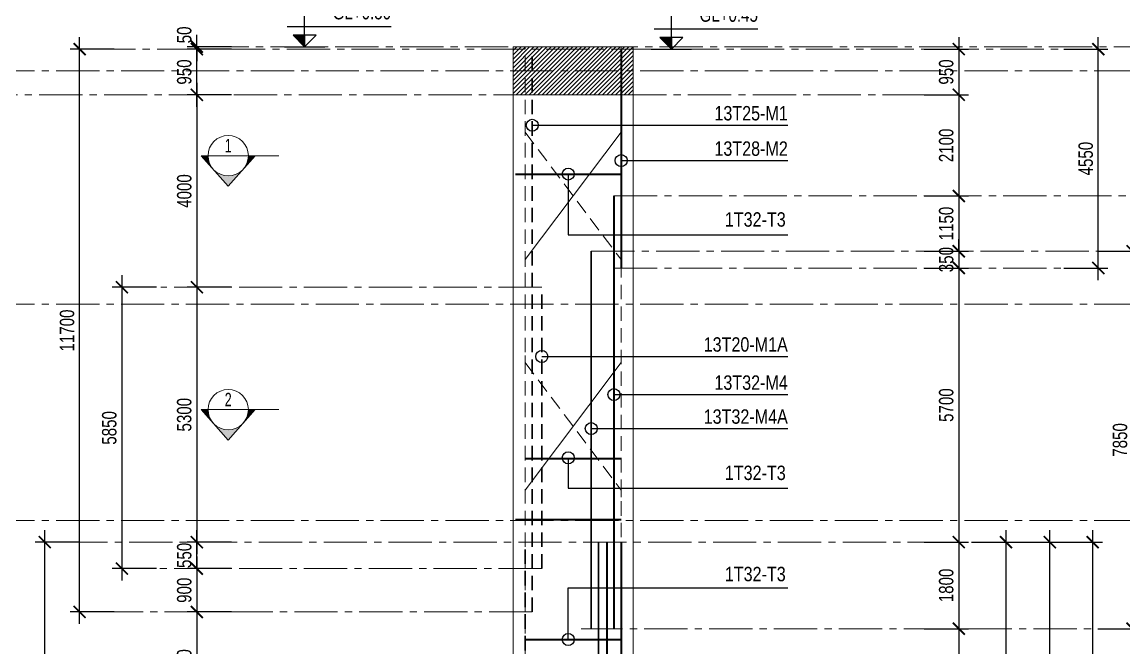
# Model space of a CAD drawing. Header units: millimetres. Extents: x 2746337 to 7547699, y -363432 to 15720.
# Drawn here: x 3484482 to 3507411, y -109242 to -96229 of the extents above; entities that cross this region are included whole.
import ezdxf
from ezdxf.enums import TextEntityAlignment as Align

# ---------------------------------------------------------------- set-up
doc = ezdxf.new("R2010")
doc.units = ezdxf.units.MM
doc.header["$LTSCALE"] = 1200
doc.header["$PDMODE"] = 3
for name, pattern in [('CENTER2', [1.125, 0.75, -0.125, 0.125, -0.125]), ('CONTINOUS', [0]), ('HIDDEN', [0.375, 0.25, -0.125])]:
    doc.linetypes.add(name, pattern=pattern)
for name, color, linetype, lineweight in [('1', 9, 'Continuous', 13), ('BOUND', 3, 'Continuous', 20), ('C1CO', 4, 'Continuous', 35), ('ENOTE', 2, 'Continuous', 15), ('Grid line', 160, 'CENTER2', 5), ('HIDE', 8, 'HIDDEN', 13), ('K-THUOC', 1, 'Continuous', 18), ('LEADER', 8, 'Continuous', 9), ('T1CO', 4, 'Continuous', 20), ('T1HI', 4, 'HIDDEN', 13), ('TCCO', 4, 'Continuous', 35), ('TCHI', 4, 'HIDDEN', 30), ('TEXTMA', 2, 'Continuous', 13)]:
    doc.layers.add(name, color=color, linetype=linetype, lineweight=lineweight)
for name, color, linetype in [('CDC.02.DIM', 1, 'Continuous'), ('CDC.06.TEXT', 2, 'Continuous'), ('CDC.10.HATCH', 251, 'Continuous')]:
    doc.layers.add(name, color=color, linetype=linetype)
doc.styles.add('DB_Arial', font='arial.ttf', dxfattribs={"width": 0.8})
doc.styles.add('SMTEXT', font='arial.ttf', dxfattribs={"width": 0.75})
doc.styles.add('TEXTVN', font='VHELVCN.TTF', dxfattribs={"width": 0.8})
doc.dimstyles.new('BSV1-100', dxfattribs={"dimtxt": 300, "dimasz": 250, "dimexe": 200, "dimexo": 0, "dimgap": 108, "dimtad": 1, "dimdec": 0, "dimdsep": 46, "dimtxsty": 'SMTEXT', "dimblk": 'ARCHTICK', "dimcen": 100, "dimdle": 250, "dimclrd": 256, "dimclre": 256, "dimclrt": 1, "dimadec": 0, "dimazin": 0, "dimtfac": 1, "dimtdec": 0, "dimtix": 1, "dimtmove": 2, "dimatfit": 3, "dimfxl": 720, "dimfxlon": 1, "dimtolj": 1, "dimtzin": 0, "dimarcsym": 0})
doc.dimstyles.new('BSV25', dxfattribs={"dimtxt": 300, "dimasz": 250, "dimexe": 200, "dimexo": 0, "dimgap": 108, "dimtad": 1, "dimdec": 0, "dimlfac": 0.25, "dimdsep": 46, "dimtxsty": 'SMTEXT', "dimblk": 'ARCHTICK', "dimcen": 100, "dimdle": 250, "dimclrd": 256, "dimclre": 256, "dimclrt": 2, "dimadec": 0, "dimazin": 0, "dimtfac": 1, "dimtdec": 0, "dimtix": 1, "dimtmove": 2, "dimatfit": 3, "dimfxl": 800, "dimfxlon": 1, "dimtolj": 1, "dimtzin": 0, "dimarcsym": 0})

# ---------------------------------------------------------------- blocks, each defined once
blk = doc.blocks.new('_ArchTick')
at = {"color": 0, "linetype": 'ByBlock', "const_width": 0.15}
blk.add_lwpolyline([(-0.5, -0.5), (0.5, 0.5)], dxfattribs=at)
blk = doc.blocks.new('*D2377')
at = {"layer": 'Defpoints', "color": 0, "transparency": 16777216}
for p in [(3494699, -106092), (3479389, -109092), (3494699, -109092)]:
    blk.add_point(p, dxfattribs=at)
at = {"layer": 'K-THUOC', "lineweight": -2, "transparency": 16777216}
for p, q in [((3479389, -105842), (3479389, -109342)), ((3480109, -106092), (3479189, -106092)), ((3480109, -109092), (3479189, -109092))]:
    blk.add_line(p, q, dxfattribs=at)
at = {"layer": 'K-THUOC', "lineweight": -2, "transparency": 16777216, "xscale": 250, "yscale": 250, "zscale": 250}
for p, rotation in [((3479389, -106092), 90), ((3479389, -109092), 270)]:
    blk.add_blockref('_ArchTick', p, dxfattribs=dict(at, rotation=rotation))
at = {"layer": 'K-THUOC', "color": 1, "transparency": 16777216, "char_height": 300, "attachment_point": 5, "rotation": 90, "style": 'SMTEXT'}
for s, insert in [('\\A1;T12a200-L1,L2,L3', (3479678, -107592)), ('\\A1;3000', (3479128, -107592))]:
    blk.add_mtext(s, dxfattribs=dict(at, insert=insert))
blk = doc.blocks.new('*D2378')
at = {"layer": 'Defpoints', "color": 0, "transparency": 16777216}
for p in [(3494699, -109092), (3479389, -123242), (3486192, -123242)]:
    blk.add_point(p, dxfattribs=at)
at = {"layer": 'K-THUOC', "lineweight": -2, "transparency": 16777216}
for p, q in [((3479389, -108842), (3479389, -123492)), ((3480109, -109092), (3479189, -109092)), ((3480109, -123242), (3479189, -123242))]:
    blk.add_line(p, q, dxfattribs=at)
at = {"layer": 'K-THUOC', "lineweight": -2, "transparency": 16777216, "xscale": 250, "yscale": 250, "zscale": 250}
for p, rotation in [((3479389, -109092), 90), ((3479389, -123242), 270)]:
    blk.add_blockref('_ArchTick', p, dxfattribs=dict(at, rotation=rotation))
at = {"layer": 'K-THUOC', "color": 1, "transparency": 16777216, "char_height": 300, "attachment_point": 5, "rotation": 90, "style": 'SMTEXT'}
for s, insert in [('\\A1;T12a300-L1,L2,L3', (3479678, -116167)), ('\\A1;14150', (3479128, -116167))]:
    blk.add_mtext(s, dxfattribs=dict(at, insert=insert))
blk = doc.blocks.new('SIGSEC')
at = {"layer": '1', "lineweight": 9}
h = blk.add_hatch(color=256, dxfattribs=at)
h.dxf.hatch_style = 1
h.paths.add_polyline_path([(-420, 0), (-560, 0), (-315, -278, -0.182676)])
h = blk.add_hatch(color=256, dxfattribs=at)
h.dxf.hatch_style = 1
h.paths.add_polyline_path([(560, 0), (420, 0, -0.182676), (315, -278)])
h = blk.add_hatch(color=256, dxfattribs=at)
h.dxf.hatch_style = 1
h.paths.add_polyline_path([(315, -278, -0.451416), (-315, -278), (0, -635)])
at = {"layer": '1', "lineweight": 9, "elevation": 0}
blk.add_lwpolyline([(1050, 0), (-560, 0), (0, -635), (560, 0)], dxfattribs=at)
at = {"layer": '1', "lineweight": 9}
blk.add_circle((0, 0), 420, dxfattribs=at)
at = {"layer": 'BOUND', "lineweight": 9, "style": 'TEXTVN', "width": 0.8}
blk.add_attdef('SEC', text='', height=280, dxfattribs=at).set_placement((0, 210, 0), align=Align.MIDDLE_CENTER)
blk = doc.blocks.new('*D2379')
at = {"layer": 'Defpoints', "color": 0, "transparency": 16777216}
for p in [(3479939, -97742), (3479389, -106092), (3494699, -106092)]:
    blk.add_point(p, dxfattribs=at)
at = {"layer": 'K-THUOC', "lineweight": -2, "transparency": 16777216}
for p, q in [((3479389, -97492), (3479389, -106342)), ((3479939, -97742), (3479189, -97742)), ((3480109, -106092), (3479189, -106092))]:
    blk.add_line(p, q, dxfattribs=at)
at = {"layer": 'K-THUOC', "lineweight": -2, "transparency": 16777216, "xscale": 250, "yscale": 250, "zscale": 250}
for p, rotation in [((3479389, -97742), 90), ((3479389, -106092), 270)]:
    blk.add_blockref('_ArchTick', p, dxfattribs=dict(at, rotation=rotation))
at = {"layer": 'K-THUOC', "color": 1, "transparency": 16777216, "char_height": 300, "attachment_point": 5, "rotation": 90, "style": 'SMTEXT'}
for s, insert in [('\\A1;T12a300-L1,L2,L3', (3479678, -101917)), ('\\A1;8350', (3479128, -101917))]:
    blk.add_mtext(s, dxfattribs=dict(at, insert=insert))
blk = doc.blocks.new('tag_cd')
at = {"layer": 'CDC.10.HATCH'}
blk.add_hatch(color=256, dxfattribs=at).paths.add_polyline_path([(180, 240), (420, 0), (420, 240)])
at = {"layer": 'CDC.02.DIM'}
for points in [[(420, 240), (420, 0), (660, 240), (180, 240), (420, 0), (420, 1020)], [(60, 420), (2220, 420)], [(0, 0), (840, 0)]]:
    blk.add_lwpolyline(points, dxfattribs=at)
at = {"layer": 'CDC.06.TEXT', "ltscale": 0.5, "style": 'SMTEXT', "width": 0.75}
blk.add_attdef('CD', text='', height=300, dxfattribs=at).set_placement((2220, 570), align=Align.RIGHT)
blk = doc.blocks.new('*D2380')
at = {"layer": 'Defpoints', "color": 0, "transparency": 16777216}
for p in [(3478936, -97242), (3478374, -102092), (3512083, -102092)]:
    blk.add_point(p, dxfattribs=at)
at = {"layer": 'K-THUOC', "lineweight": -2, "transparency": 16777216}
for p, q in [((3478374, -96992), (3478374, -102342)), ((3478936, -97242), (3478174, -97242)), ((3479094, -102092), (3478174, -102092))]:
    blk.add_line(p, q, dxfattribs=at)
at = {"layer": 'K-THUOC', "lineweight": -2, "transparency": 16777216, "xscale": 250, "yscale": 250, "zscale": 250}
for p, rotation in [((3478374, -97242), 90), ((3478374, -102092), 270)]:
    blk.add_blockref('_ArchTick', p, dxfattribs=dict(at, rotation=rotation))
at = {"layer": 'K-THUOC', "color": 1, "transparency": 16777216, "insert": (3478113, -99667), "char_height": 300, "attachment_point": 5, "rotation": 90, "style": 'SMTEXT'}
blk.add_mtext('\\A1;4850', dxfattribs=at)
blk = doc.blocks.new('*D2381')
at = {"layer": 'Defpoints', "color": 0, "transparency": 16777216}
for p in [(3512083, -102092), (3478374, -106592), (3512067, -106592)]:
    blk.add_point(p, dxfattribs=at)
at = {"layer": 'K-THUOC', "lineweight": -2, "transparency": 16777216}
for p, q in [((3478374, -101842), (3478374, -106842)), ((3479094, -102092), (3478174, -102092)), ((3479094, -106592), (3478174, -106592))]:
    blk.add_line(p, q, dxfattribs=at)
at = {"layer": 'K-THUOC', "lineweight": -2, "transparency": 16777216, "xscale": 250, "yscale": 250, "zscale": 250}
for p, rotation in [((3478374, -102092), 90), ((3478374, -106592), 270)]:
    blk.add_blockref('_ArchTick', p, dxfattribs=dict(at, rotation=rotation))
at = {"layer": 'K-THUOC', "color": 1, "transparency": 16777216, "insert": (3478113, -104342), "char_height": 300, "attachment_point": 5, "rotation": 90, "style": 'SMTEXT'}
blk.add_mtext('\\A1;4500', dxfattribs=at)
blk = doc.blocks.new('*D2382')
at = {"layer": 'Defpoints', "color": 0, "transparency": 16777216}
for p in [(3510811, -106592), (3478374, -110392), (3512067, -110392)]:
    blk.add_point(p, dxfattribs=at)
at = {"layer": 'K-THUOC', "lineweight": -2, "transparency": 16777216}
for p, q in [((3478374, -106342), (3478374, -110642)), ((3479094, -106592), (3478174, -106592)), ((3479094, -110392), (3478174, -110392))]:
    blk.add_line(p, q, dxfattribs=at)
at = {"layer": 'K-THUOC', "lineweight": -2, "transparency": 16777216, "xscale": 250, "yscale": 250, "zscale": 250}
for p, rotation in [((3478374, -106592), 90), ((3478374, -110392), 270)]:
    blk.add_blockref('_ArchTick', p, dxfattribs=dict(at, rotation=rotation))
at = {"layer": 'K-THUOC', "color": 1, "transparency": 16777216, "insert": (3478113, -108492), "char_height": 300, "attachment_point": 5, "rotation": 90, "style": 'SMTEXT'}
blk.add_mtext('\\A1;3800', dxfattribs=at)
blk = doc.blocks.new('*D2383')
at = {"layer": 'Defpoints', "color": 0, "transparency": 16777216}
for p in [(3496849, -96792), (3497199, -97742), (3503974, -97742)]:
    blk.add_point(p, dxfattribs=at)
at = {"layer": 'K-THUOC', "lineweight": -2, "transparency": 16777216}
for p, q in [((3503974, -96542), (3503974, -97992)), ((3503254, -96792), (3504174, -96792)), ((3503254, -97742), (3504174, -97742))]:
    blk.add_line(p, q, dxfattribs=at)
at = {"layer": 'K-THUOC', "lineweight": -2, "transparency": 16777216, "xscale": 250, "yscale": 250, "zscale": 250}
for p, rotation in [((3503974, -96792), 90), ((3503974, -97742), 270)]:
    blk.add_blockref('_ArchTick', p, dxfattribs=dict(at, rotation=rotation))
at = {"layer": 'K-THUOC', "color": 1, "transparency": 16777216, "insert": (3503713, -97267), "char_height": 300, "attachment_point": 5, "rotation": 90, "style": 'SMTEXT'}
blk.add_mtext('\\A1;950', dxfattribs=at)
blk = doc.blocks.new('*D2384')
at = {"layer": 'Defpoints', "color": 0, "transparency": 16777216}
for p in [(3497199, -99843), (3497199, -100993), (3503974, -100993)]:
    blk.add_point(p, dxfattribs=at)
at = {"layer": 'K-THUOC', "lineweight": -2, "transparency": 16777216}
for p, q in [((3503974, -99593), (3503974, -101243)), ((3503254, -99843), (3504174, -99843)), ((3503254, -100993), (3504174, -100993))]:
    blk.add_line(p, q, dxfattribs=at)
at = {"layer": 'K-THUOC', "lineweight": -2, "transparency": 16777216, "xscale": 250, "yscale": 250, "zscale": 250}
for p, rotation in [((3503974, -99843), 90), ((3503974, -100993), 270)]:
    blk.add_blockref('_ArchTick', p, dxfattribs=dict(at, rotation=rotation))
at = {"layer": 'K-THUOC', "color": 1, "transparency": 16777216, "insert": (3503713, -100418), "char_height": 300, "attachment_point": 5, "rotation": 90, "style": 'SMTEXT'}
blk.add_mtext('\\A1;1150', dxfattribs=at)
blk = doc.blocks.new('*D2385')
at = {"layer": 'Defpoints', "color": 0, "transparency": 16777216}
for p in [(3497199, -100993), (3497199, -101343), (3503974, -101343)]:
    blk.add_point(p, dxfattribs=at)
at = {"layer": 'K-THUOC', "lineweight": -2, "transparency": 16777216}
for p, q in [((3503974, -100993), (3503974, -100743)), ((3503254, -100993), (3504174, -100993)), ((3503974, -100993), (3503974, -101343)), ((3503254, -101343), (3504174, -101343)), ((3503974, -101343), (3503974, -101593))]:
    blk.add_line(p, q, dxfattribs=at)
at = {"layer": 'K-THUOC', "lineweight": -2, "transparency": 16777216, "xscale": 250, "yscale": 250, "zscale": 250}
for p, rotation in [((3503974, -100993), 270), ((3503974, -101343), 90)]:
    blk.add_blockref('_ArchTick', p, dxfattribs=dict(at, rotation=rotation))
at = {"layer": 'K-THUOC', "color": 1, "transparency": 16777216, "insert": (3503713, -101168), "char_height": 300, "attachment_point": 5, "rotation": 90, "style": 'SMTEXT'}
blk.add_mtext('\\A1;350', dxfattribs=at)
blk = doc.blocks.new('*D2386')
at = {"layer": 'Defpoints', "color": 0, "transparency": 16777216}
for p in [(3497199, -101343), (3497199, -107043), (3503974, -107043)]:
    blk.add_point(p, dxfattribs=at)
at = {"layer": 'K-THUOC', "lineweight": -2, "transparency": 16777216}
for p, q in [((3503974, -101093), (3503974, -107293)), ((3503254, -101343), (3504174, -101343)), ((3503254, -107043), (3504174, -107043))]:
    blk.add_line(p, q, dxfattribs=at)
at = {"layer": 'K-THUOC', "lineweight": -2, "transparency": 16777216, "xscale": 250, "yscale": 250, "zscale": 250}
for p, rotation in [((3503974, -101343), 90), ((3503974, -107043), 270)]:
    blk.add_blockref('_ArchTick', p, dxfattribs=dict(at, rotation=rotation))
at = {"layer": 'K-THUOC', "color": 1, "transparency": 16777216, "insert": (3503713, -104193), "char_height": 300, "attachment_point": 5, "rotation": 90, "style": 'SMTEXT'}
blk.add_mtext('\\A1;5700', dxfattribs=at)
blk = doc.blocks.new('*D2387')
at = {"layer": 'Defpoints', "color": 0, "transparency": 16777216}
for p in [(3497199, -107043), (3497199, -108843), (3503974, -108843)]:
    blk.add_point(p, dxfattribs=at)
at = {"layer": 'K-THUOC', "lineweight": -2, "transparency": 16777216}
for p, q in [((3503974, -106793), (3503974, -109093)), ((3503254, -107043), (3504174, -107043)), ((3503254, -108843), (3504174, -108843))]:
    blk.add_line(p, q, dxfattribs=at)
at = {"layer": 'K-THUOC', "lineweight": -2, "transparency": 16777216, "xscale": 250, "yscale": 250, "zscale": 250}
for p, rotation in [((3503974, -107043), 90), ((3503974, -108843), 270)]:
    blk.add_blockref('_ArchTick', p, dxfattribs=dict(at, rotation=rotation))
at = {"layer": 'K-THUOC', "color": 1, "transparency": 16777216, "insert": (3503713, -107943), "char_height": 300, "attachment_point": 5, "rotation": 90, "style": 'SMTEXT'}
blk.add_mtext('\\A1;1800', dxfattribs=at)
blk = doc.blocks.new('*D2388')
at = {"layer": 'Defpoints', "color": 0, "transparency": 16777216}
for p in [(3497199, -108843), (3497199, -116042), (3503974, -116042)]:
    blk.add_point(p, dxfattribs=at)
at = {"layer": 'K-THUOC', "lineweight": -2, "transparency": 16777216}
for p, q in [((3503974, -108593), (3503974, -116292)), ((3503254, -108843), (3504174, -108843)), ((3503254, -116042), (3504174, -116042))]:
    blk.add_line(p, q, dxfattribs=at)
at = {"layer": 'K-THUOC', "lineweight": -2, "transparency": 16777216, "xscale": 250, "yscale": 250, "zscale": 250}
for p, rotation in [((3503974, -108843), 90), ((3503974, -116042), 270)]:
    blk.add_blockref('_ArchTick', p, dxfattribs=dict(at, rotation=rotation))
at = {"layer": 'K-THUOC', "color": 1, "transparency": 16777216, "insert": (3503713, -112443), "char_height": 300, "attachment_point": 5, "rotation": 90, "style": 'SMTEXT'}
blk.add_mtext('\\A1;7200', dxfattribs=at)
blk = doc.blocks.new('*D2393')
at = {"layer": 'Defpoints', "color": 0, "transparency": 16777216}
for p in [(3496147, -107043), (3506761, -107043), (3496147, -118742)]:
    blk.add_point(p, dxfattribs=at)
at = {"layer": 'K-THUOC', "lineweight": -2, "transparency": 16777216}
for p, q in [((3506761, -118992), (3506761, -106793)), ((3506041, -107043), (3506961, -107043)), ((3506041, -118742), (3506961, -118742))]:
    blk.add_line(p, q, dxfattribs=at)
at = {"layer": 'K-THUOC', "lineweight": -2, "transparency": 16777216, "xscale": 250, "yscale": 250, "zscale": 250}
for p, rotation in [((3506761, -107043), 90), ((3506761, -118742), 270)]:
    blk.add_blockref('_ArchTick', p, dxfattribs=dict(at, rotation=rotation))
at = {"layer": 'K-THUOC', "color": 1, "transparency": 16777216, "insert": (3506499, -112893), "char_height": 300, "attachment_point": 5, "rotation": 90, "style": 'SMTEXT'}
blk.add_mtext('\\A1;11700', dxfattribs=at)
blk = doc.blocks.new('*D2394')
at = {"layer": 'Defpoints', "color": 0, "transparency": 16777216}
for p in [(3497412, -99843), (3508492, -99843), (3497412, -108843)]:
    blk.add_point(p, dxfattribs=at)
at = {"layer": 'K-THUOC', "lineweight": -2, "transparency": 16777216}
for p, q in [((3508492, -109093), (3508492, -99593)), ((3507772, -99843), (3508692, -99843)), ((3507772, -108843), (3508692, -108843))]:
    blk.add_line(p, q, dxfattribs=at)
at = {"layer": 'K-THUOC', "lineweight": -2, "transparency": 16777216, "xscale": 250, "yscale": 250, "zscale": 250}
for p, rotation in [((3508492, -99843), 90), ((3508492, -108843), 270)]:
    blk.add_blockref('_ArchTick', p, dxfattribs=dict(at, rotation=rotation))
at = {"layer": 'K-THUOC', "color": 1, "transparency": 16777216, "insert": (3508231, -104343), "char_height": 300, "attachment_point": 5, "rotation": 90, "style": 'SMTEXT'}
blk.add_mtext('\\A1;9000', dxfattribs=at)
blk = doc.blocks.new('*D2395')
at = {"layer": 'Defpoints', "color": 0, "transparency": 16777216}
for p in [(3496849, -96792), (3506877, -96792), (3496849, -101343)]:
    blk.add_point(p, dxfattribs=at)
at = {"layer": 'K-THUOC', "lineweight": -2, "transparency": 16777216}
for p, q in [((3506877, -101593), (3506877, -96542)), ((3506157, -96792), (3507077, -96792)), ((3506157, -101343), (3507077, -101343))]:
    blk.add_line(p, q, dxfattribs=at)
at = {"layer": 'K-THUOC', "lineweight": -2, "transparency": 16777216, "xscale": 250, "yscale": 250, "zscale": 250}
for p, rotation in [((3506877, -96792), 90), ((3506877, -101343), 270)]:
    blk.add_blockref('_ArchTick', p, dxfattribs=dict(at, rotation=rotation))
at = {"layer": 'K-THUOC', "color": 1, "transparency": 16777216, "insert": (3506616, -99068), "char_height": 300, "attachment_point": 5, "rotation": 90, "style": 'SMTEXT'}
blk.add_mtext('\\A1;4550', dxfattribs=at)
blk = doc.blocks.new('*D2396')
at = {"layer": 'Defpoints', "color": 0, "transparency": 16777216}
for p in [(3496267, -107043), (3505868, -107043), (3496267, -117342)]:
    blk.add_point(p, dxfattribs=at)
at = {"layer": 'K-THUOC', "lineweight": -2, "transparency": 16777216}
for p, q in [((3505868, -117592), (3505868, -106793)), ((3505148, -107043), (3506068, -107043)), ((3505148, -117342), (3506068, -117342))]:
    blk.add_line(p, q, dxfattribs=at)
at = {"layer": 'K-THUOC', "lineweight": -2, "transparency": 16777216, "xscale": 250, "yscale": 250, "zscale": 250}
for p, rotation in [((3505868, -107043), 90), ((3505868, -117342), 270)]:
    blk.add_blockref('_ArchTick', p, dxfattribs=dict(at, rotation=rotation))
at = {"layer": 'K-THUOC', "color": 1, "transparency": 16777216, "insert": (3505607, -112193), "char_height": 300, "attachment_point": 5, "rotation": 90, "style": 'SMTEXT'}
blk.add_mtext('\\A1;10300', dxfattribs=at)
blk = doc.blocks.new('*D2397')
at = {"layer": 'Defpoints', "color": 0, "transparency": 16777216}
for p in [(3496442, -107043), (3504957, -107043), (3496442, -116042)]:
    blk.add_point(p, dxfattribs=at)
at = {"layer": 'K-THUOC', "lineweight": -2, "transparency": 16777216}
for p, q in [((3504957, -116292), (3504957, -106793)), ((3504237, -107043), (3505157, -107043)), ((3504237, -116042), (3505157, -116042))]:
    blk.add_line(p, q, dxfattribs=at)
at = {"layer": 'K-THUOC', "lineweight": -2, "transparency": 16777216, "xscale": 250, "yscale": 250, "zscale": 250}
for p, rotation in [((3504957, -107043), 90), ((3504957, -116042), 270)]:
    blk.add_blockref('_ArchTick', p, dxfattribs=dict(at, rotation=rotation))
at = {"layer": 'K-THUOC', "color": 1, "transparency": 16777216, "insert": (3504696, -111543), "char_height": 300, "attachment_point": 5, "rotation": 90, "style": 'SMTEXT'}
blk.add_mtext('\\A1;9000', dxfattribs=at)
blk = doc.blocks.new('*D2398')
at = {"layer": 'Defpoints', "color": 0, "transparency": 16777216}
for p in [(3488119, -96792), (3494699, -96792), (3494699, -97742)]:
    blk.add_point(p, dxfattribs=at)
at = {"layer": 'K-THUOC', "lineweight": -2, "transparency": 16777216}
for p, q in [((3488119, -97992), (3488119, -96542)), ((3488839, -96792), (3487919, -96792)), ((3488839, -97742), (3487919, -97742))]:
    blk.add_line(p, q, dxfattribs=at)
at = {"layer": 'K-THUOC', "lineweight": -2, "transparency": 16777216, "xscale": 250, "yscale": 250, "zscale": 250}
for p, rotation in [((3488119, -96792), 90), ((3488119, -97742), 270)]:
    blk.add_blockref('_ArchTick', p, dxfattribs=dict(at, rotation=rotation))
at = {"layer": 'K-THUOC', "color": 1, "transparency": 16777216, "insert": (3487858, -97267), "char_height": 300, "attachment_point": 5, "rotation": 90, "style": 'SMTEXT'}
blk.add_mtext('\\A1;950', dxfattribs=at)
blk = doc.blocks.new('*D2399')
at = {"layer": 'Defpoints', "color": 0, "transparency": 16777216}
for p in [(3494675, -101742), (3488119, -107043), (3494675, -107043)]:
    blk.add_point(p, dxfattribs=at)
at = {"layer": 'K-THUOC', "lineweight": -2, "transparency": 16777216}
for p, q in [((3488119, -101492), (3488119, -107293)), ((3488839, -101742), (3487919, -101742)), ((3488839, -107043), (3487919, -107043))]:
    blk.add_line(p, q, dxfattribs=at)
at = {"layer": 'K-THUOC', "lineweight": -2, "transparency": 16777216, "xscale": 250, "yscale": 250, "zscale": 250}
for p, rotation in [((3488119, -101742), 90), ((3488119, -107043), 270)]:
    blk.add_blockref('_ArchTick', p, dxfattribs=dict(at, rotation=rotation))
at = {"layer": 'K-THUOC', "color": 1, "transparency": 16777216, "insert": (3487857, -104393), "char_height": 300, "attachment_point": 5, "rotation": 90, "style": 'SMTEXT'}
blk.add_mtext('\\A1;5300', dxfattribs=at)
blk = doc.blocks.new('*D2400')
at = {"layer": 'Defpoints', "color": 0, "transparency": 16777216}
for p in [(3494675, -108493), (3488119, -110742), (3494699, -110742)]:
    blk.add_point(p, dxfattribs=at)
at = {"layer": 'K-THUOC', "lineweight": -2, "transparency": 16777216}
for p, q in [((3488119, -108243), (3488119, -110992)), ((3488839, -108493), (3487919, -108493)), ((3488839, -110742), (3487919, -110742))]:
    blk.add_line(p, q, dxfattribs=at)
at = {"layer": 'K-THUOC', "lineweight": -2, "transparency": 16777216, "xscale": 250, "yscale": 250, "zscale": 250}
for p, rotation in [((3488119, -108493), 90), ((3488119, -110742), 270)]:
    blk.add_blockref('_ArchTick', p, dxfattribs=dict(at, rotation=rotation))
at = {"layer": 'K-THUOC', "color": 1, "transparency": 16777216, "insert": (3487858, -109618), "char_height": 300, "attachment_point": 5, "rotation": 90, "style": 'SMTEXT'}
blk.add_mtext('\\A1;2250', dxfattribs=at)
blk = doc.blocks.new('*D2402')
at = {"layer": 'Defpoints', "color": 0, "transparency": 16777216}
for p in [(3484954, -107042), (3494875, -107042), (3494875, -118742)]:
    blk.add_point(p, dxfattribs=at)
at = {"layer": 'K-THUOC', "lineweight": -2, "transparency": 16777216}
for p, q in [((3484954, -118992), (3484954, -106792)), ((3485674, -107042), (3484754, -107042)), ((3485674, -118742), (3484754, -118742))]:
    blk.add_line(p, q, dxfattribs=at)
at = {"layer": 'K-THUOC', "lineweight": -2, "transparency": 16777216, "xscale": 250, "yscale": 250, "zscale": 250}
for p, rotation in [((3484954, -107042), 90), ((3484954, -118742), 270)]:
    blk.add_blockref('_ArchTick', p, dxfattribs=dict(at, rotation=rotation))
at = {"layer": 'K-THUOC', "color": 1, "transparency": 16777216, "insert": (3484693, -112892), "char_height": 300, "attachment_point": 5, "rotation": 90, "style": 'SMTEXT'}
blk.add_mtext('\\A1;11700', dxfattribs=at)
blk = doc.blocks.new('*D2403')
at = {"layer": 'Defpoints', "color": 0, "transparency": 16777216}
for p in [(3485680, -96792), (3490898, -96792), (3490898, -108493)]:
    blk.add_point(p, dxfattribs=at)
at = {"layer": 'K-THUOC', "lineweight": -2, "transparency": 16777216}
for p, q in [((3485680, -108743), (3485680, -96542)), ((3486400, -96792), (3485480, -96792)), ((3486400, -108493), (3485480, -108493))]:
    blk.add_line(p, q, dxfattribs=at)
at = {"layer": 'K-THUOC', "lineweight": -2, "transparency": 16777216, "xscale": 250, "yscale": 250, "zscale": 250}
for p, rotation in [((3485680, -96792), 90), ((3485680, -108493), 270)]:
    blk.add_blockref('_ArchTick', p, dxfattribs=dict(at, rotation=rotation))
at = {"layer": 'K-THUOC', "color": 1, "transparency": 16777216, "insert": (3485419, -102643), "char_height": 300, "attachment_point": 5, "rotation": 90, "style": 'SMTEXT'}
blk.add_mtext('\\A1;11700', dxfattribs=at)
blk = doc.blocks.new('*D2404')
at = {"layer": 'Defpoints', "color": 0, "transparency": 16777216}
for p in [(3491141, -101742), (3486559, -107592), (3491141, -107592)]:
    blk.add_point(p, dxfattribs=at)
at = {"layer": 'K-THUOC', "lineweight": -2, "transparency": 16777216}
for p, q in [((3486559, -101492), (3486559, -107842)), ((3487279, -101742), (3486359, -101742)), ((3487279, -107592), (3486359, -107592))]:
    blk.add_line(p, q, dxfattribs=at)
at = {"layer": 'K-THUOC', "lineweight": -2, "transparency": 16777216, "xscale": 250, "yscale": 250, "zscale": 250}
for p, rotation in [((3486559, -101742), 90), ((3486559, -107592), 270)]:
    blk.add_blockref('_ArchTick', p, dxfattribs=dict(at, rotation=rotation))
at = {"layer": 'K-THUOC', "color": 1, "transparency": 16777216, "insert": (3486298, -104667), "char_height": 300, "attachment_point": 5, "rotation": 90, "style": 'SMTEXT'}
blk.add_mtext('\\A1;5850', dxfattribs=at)
blk = doc.blocks.new('*D2405')
at = {"layer": 'Defpoints', "color": 0, "transparency": 16777216}
for p in [(3490749, -107592), (3488119, -108493), (3494675, -108493)]:
    blk.add_point(p, dxfattribs=at)
at = {"layer": 'K-THUOC', "lineweight": -2, "transparency": 16777216}
for p, q in [((3488119, -107342), (3488119, -108743)), ((3488839, -107592), (3487919, -107592)), ((3488839, -108493), (3487919, -108493))]:
    blk.add_line(p, q, dxfattribs=at)
at = {"layer": 'K-THUOC', "lineweight": -2, "transparency": 16777216, "xscale": 250, "yscale": 250, "zscale": 250}
for p, rotation in [((3488119, -107592), 90), ((3488119, -108493), 270)]:
    blk.add_blockref('_ArchTick', p, dxfattribs=dict(at, rotation=rotation))
at = {"layer": 'K-THUOC', "color": 1, "transparency": 16777216, "insert": (3487858, -108043), "char_height": 300, "attachment_point": 5, "rotation": 90, "style": 'SMTEXT'}
blk.add_mtext('\\A1;900', dxfattribs=at)
blk = doc.blocks.new('*D2406')
at = {"layer": 'Defpoints', "color": 0, "transparency": 16777216}
for p in [(3497199, -97742), (3497199, -99843), (3503974, -99843)]:
    blk.add_point(p, dxfattribs=at)
at = {"layer": 'K-THUOC', "lineweight": -2, "transparency": 16777216}
for p, q in [((3503974, -97492), (3503974, -100093)), ((3503254, -97742), (3504174, -97742)), ((3503254, -99843), (3504174, -99843))]:
    blk.add_line(p, q, dxfattribs=at)
at = {"layer": 'K-THUOC', "lineweight": -2, "transparency": 16777216, "xscale": 250, "yscale": 250, "zscale": 250}
for p, rotation in [((3503974, -97742), 90), ((3503974, -99843), 270)]:
    blk.add_blockref('_ArchTick', p, dxfattribs=dict(at, rotation=rotation))
at = {"layer": 'K-THUOC', "color": 1, "transparency": 16777216, "insert": (3503713, -98793), "char_height": 300, "attachment_point": 5, "rotation": 90, "style": 'SMTEXT'}
blk.add_mtext('\\A1;2100', dxfattribs=at)
blk = doc.blocks.new('*D2407')
at = {"layer": 'Defpoints', "color": 0, "transparency": 16777216}
for p in [(3494699, -97742), (3488119, -101742), (3494675, -101742)]:
    blk.add_point(p, dxfattribs=at)
at = {"layer": 'K-THUOC', "lineweight": -2, "transparency": 16777216}
for p, q in [((3488119, -97492), (3488119, -101992)), ((3488839, -97742), (3487919, -97742)), ((3488839, -101742), (3487919, -101742))]:
    blk.add_line(p, q, dxfattribs=at)
at = {"layer": 'K-THUOC', "lineweight": -2, "transparency": 16777216, "xscale": 250, "yscale": 250, "zscale": 250}
for p, rotation in [((3488119, -97742), 90), ((3488119, -101742), 270)]:
    blk.add_blockref('_ArchTick', p, dxfattribs=dict(at, rotation=rotation))
at = {"layer": 'K-THUOC', "color": 1, "transparency": 16777216, "insert": (3487858, -99742), "char_height": 300, "attachment_point": 5, "rotation": 90, "style": 'SMTEXT'}
blk.add_mtext('\\A1;4000', dxfattribs=at)
blk = doc.blocks.new('*D2410')
at = {"layer": 'Defpoints', "color": 0, "transparency": 16777216}
for p in [(3511827, -97742), (3506280, -123242), (3516995, -123242)]:
    blk.add_point(p, dxfattribs=at)
at = {"layer": 'K-THUOC', "lineweight": -2, "transparency": 16777216}
for p, q in [((3516995, -97492), (3516995, -123492)), ((3516275, -97742), (3517195, -97742)), ((3516275, -123242), (3517195, -123242))]:
    blk.add_line(p, q, dxfattribs=at)
at = {"layer": 'K-THUOC', "lineweight": -2, "transparency": 16777216, "xscale": 250, "yscale": 250, "zscale": 250}
for p, rotation in [((3516995, -97742), 90), ((3516995, -123242), 270)]:
    blk.add_blockref('_ArchTick', p, dxfattribs=dict(at, rotation=rotation))
at = {"layer": 'K-THUOC', "color": 1, "transparency": 16777216, "insert": (3516733, -110492), "char_height": 300, "attachment_point": 5, "rotation": 90, "style": 'SMTEXT'}
blk.add_mtext('\\A1;25500', dxfattribs=at)
blk = doc.blocks.new('*D2412')
at = {"layer": 'Defpoints', "color": 0, "transparency": 16777216}
for p in [(3511027, -97242), (3518055, -97242), (3506280, -123242)]:
    blk.add_point(p, dxfattribs=at)
at = {"layer": 'K-THUOC', "lineweight": -2, "transparency": 16777216}
for p, q in [((3518055, -123492), (3518055, -96992)), ((3517335, -97242), (3518255, -97242)), ((3517335, -123242), (3518255, -123242))]:
    blk.add_line(p, q, dxfattribs=at)
at = {"layer": 'K-THUOC', "lineweight": -2, "transparency": 16777216, "xscale": 250, "yscale": 250, "zscale": 250}
for p, rotation in [((3518055, -97242), 90), ((3518055, -123242), 270)]:
    blk.add_blockref('_ArchTick', p, dxfattribs=dict(at, rotation=rotation))
at = {"layer": 'K-THUOC', "color": 1, "transparency": 16777216, "insert": (3517794, -110242), "char_height": 300, "attachment_point": 5, "rotation": 90, "style": 'SMTEXT'}
blk.add_mtext('\\A1;26000', dxfattribs=at)
blk = doc.blocks.new('*D2414')
at = {"layer": 'Defpoints', "color": 0, "transparency": 16777216}
for p in [(3488119, -107043), (3494675, -107043), (3490749, -107592)]:
    blk.add_point(p, dxfattribs=at)
at = {"layer": 'K-THUOC', "lineweight": -2, "transparency": 16777216}
for p, q in [((3488119, -107043), (3488119, -106793)), ((3488839, -107043), (3487919, -107043)), ((3488119, -107592), (3488119, -107043)), ((3488839, -107592), (3487919, -107592)), ((3488119, -107592), (3488119, -107842))]:
    blk.add_line(p, q, dxfattribs=at)
at = {"layer": 'K-THUOC', "lineweight": -2, "transparency": 16777216, "xscale": 250, "yscale": 250, "zscale": 250}
for p, rotation in [((3488119, -107043), 270), ((3488119, -107592), 90)]:
    blk.add_blockref('_ArchTick', p, dxfattribs=dict(at, rotation=rotation))
at = {"layer": 'K-THUOC', "color": 1, "transparency": 16777216, "insert": (3487858, -107318), "char_height": 300, "attachment_point": 5, "rotation": 90, "style": 'SMTEXT'}
blk.add_mtext('\\A1;550', dxfattribs=at)
blk = doc.blocks.new('*D2415')
at = {"layer": 'Defpoints', "color": 0, "transparency": 16777216}
for p in [(3497112, -100993), (3497112, -108843), (3507590, -108843)]:
    blk.add_point(p, dxfattribs=at)
at = {"layer": 'K-THUOC', "lineweight": -2, "transparency": 16777216}
for p, q in [((3507590, -100743), (3507590, -109093)), ((3506870, -100993), (3507790, -100993)), ((3506870, -108843), (3507790, -108843))]:
    blk.add_line(p, q, dxfattribs=at)
at = {"layer": 'K-THUOC', "lineweight": -2, "transparency": 16777216, "xscale": 250, "yscale": 250, "zscale": 250}
for p, rotation in [((3507590, -100993), 90), ((3507590, -108843), 270)]:
    blk.add_blockref('_ArchTick', p, dxfattribs=dict(at, rotation=rotation))
at = {"layer": 'K-THUOC', "color": 1, "transparency": 16777216, "insert": (3507329, -104918), "char_height": 300, "attachment_point": 5, "rotation": 90, "style": 'SMTEXT'}
blk.add_mtext('\\A1;7850', dxfattribs=at)
blk = doc.blocks.new('*D2422')
at = {"layer": 'Defpoints', "color": 0, "transparency": 16777216}
for p in [(3488119, -96742), (3494699, -96742), (3494699, -96792)]:
    blk.add_point(p, dxfattribs=at)
at = {"layer": 'K-THUOC', "lineweight": -2, "transparency": 16777216}
for p, q in [((3488119, -96742), (3488119, -96492)), ((3488839, -96742), (3487919, -96742)), ((3488119, -96792), (3488119, -96742)), ((3488839, -96792), (3487919, -96792)), ((3488119, -96792), (3488119, -97042))]:
    blk.add_line(p, q, dxfattribs=at)
at = {"layer": 'K-THUOC', "lineweight": -2, "transparency": 16777216, "xscale": 250, "yscale": 250, "zscale": 250}
for p, rotation in [((3488119, -96742), 270), ((3488119, -96792), 90)]:
    blk.add_blockref('_ArchTick', p, dxfattribs=dict(at, rotation=rotation))
at = {"layer": 'K-THUOC', "color": 1, "transparency": 16777216, "insert": (3487858, -96496), "char_height": 300, "attachment_point": 5, "rotation": 90, "style": 'SMTEXT'}
blk.add_mtext('\\A1;50', dxfattribs=at)

msp = doc.modelspace()

# ---------------------------------------------------------------- hatches: boundary and pattern name
at = {"layer": 'CDC.10.HATCH'}
h = msp.add_hatch(dxfattribs=at)
h.set_pattern_fill('ANSI31', color=256, scale=20)
h.set_pattern_definition([(45, (720734.58, -19910.585), (-44.9012806, 44.9012806), [])])
h.paths.add_polyline_path([(3494698.9, -97742.4), (3497198.9, -97742.4), (3497198.9, -96742.4), (3494698.9, -96742.4)])

# ---------------------------------------------------------------- linework, layer by layer
at = {"layer": 'BOUND'}
msp.add_line((3494698.9, -96832.4), (3494698.9, -142242.4), dxfattribs=at)
for points in [[(3494698.9, -97742.4), (3497198.9, -97742.4), (3497198.9, -96742.4), (3494698.9, -96742.4)], [(3494698.9, -142242.4), (3497198.9, -142242.4), (3497198.9, -97742.4), (3494698.9, -97742.4)]]:
    msp.add_lwpolyline(points, close=True, dxfattribs=at)
at = {"layer": 'C1CO'}
for p, q in [((3496948.9, -96792.4), (3496948.9, -101342.4)), ((3494748.9, -99389.3), (3496948.9, -99389.3)), ((3496798.9, -99842.7), (3496798.9, -108842.7)), ((3494948.9, -105306.7), (3496948.9, -105306.7)), ((3494748.9, -106571), (3496948.9, -106571)), ((3496948.9, -107042.7), (3496948.9, -118742.7)), ((3494948.9, -109067.2), (3496948.9, -109067.2))]:
    msp.add_line(p, q, dxfattribs=at)
at = {"layer": 'Grid line', "color": 2}
for p, q in [((3474392.2, -97242.4), (3511026.6, -97242.4)), ((3474392.2, -102092.4), (3511911.1, -102092.4)), ((3474392.2, -106592.4), (3511895.1, -106592.4))]:
    msp.add_line(p, q, dxfattribs=at)
at = {"layer": 'Grid line'}
for p, q in [((3503288.8, -97742.4), (3479161.6, -97742.4)), ((3496798.9, -99842.7), (3507778.6, -99842.7)), ((3496327.4, -100992.7), (3507109.3, -100992.7)), ((3496798.9, -101342.7), (3507076.8, -101342.7)), ((3495296.9, -101742.4), (3487372.4, -101742.4)), ((3485359.5, -107042.7), (3506960.5, -107043)), ((3495296.9, -107592.3), (3486939.6, -107592.3)), ((3495098.9, -108492.7), (3486003.4, -108492.7)), ((3507778.6, -108842.7), (3496117.4, -108842.7))]:
    msp.add_line(p, q, dxfattribs=at)
for points in [[(3488298.7, -96742.4), (3516215.9, -96742.4)], [(3485940.3, -96792.4), (3506276.9, -96792.4)]]:
    msp.add_lwpolyline(points, dxfattribs=at)
at = {"layer": 'HIDE'}
for p, q in [((3494948.9, -142242.4), (3494948.9, -96742.4)), ((3496948.9, -96742.4), (3496948.9, -142242.4))]:
    msp.add_line(p, q, dxfattribs=at)
at = {"layer": 'T1CO'}
for points in [[(3496948.9, -98367.7), (3496948.9, -98517.7), (3494948.9, -101167.7), (3494948.9, -101317.7)], [(3496948.9, -103158.5), (3496948.9, -103308.5), (3494948.9, -105958.5), (3494948.9, -106108.5)]]:
    msp.add_lwpolyline(points, dxfattribs=at)
at = {"layer": 'T1HI'}
for points in [[(3494948.9, -98367.7), (3494948.9, -98517.7), (3496948.9, -101167.7), (3496948.9, -101317.7)], [(3494948.9, -103158.5), (3494948.9, -103308.5), (3496948.9, -105958.5), (3496948.9, -106108.5)]]:
    msp.add_lwpolyline(points, dxfattribs=at)
at = {"layer": 'TCCO'}
msp.add_line((3496652.1, -107042.7), (3496652.1, -116042.4), dxfattribs=at)
at = {"layer": 'TCHI', "linetype": 'HIDDEN'}
for p, q in [((3495098.9, -108492.7), (3495098.9, -96792.4)), ((3494948.9, -118742.4), (3494948.9, -107042.4))]:
    msp.add_line(p, q, dxfattribs=at)
at = {"layer": 'TCHI', "color": 6, "linetype": 'CONTINOUS'}
for p, q in [((3496327.4, -108842.7), (3496327.4, -100992.7)), ((3496477.4, -117342.4), (3496477.4, -107042.7))]:
    msp.add_line(p, q, dxfattribs=at)
at = {"layer": 'TCHI', "color": 6, "linetype": 'HIDDEN'}
msp.add_line((3495296.9, -107592), (3495296.9, -101742.4), dxfattribs=at)

# ---------------------------------------------------------------- block references
at = {"layer": '1', "lineweight": 20}
for p, values in [((3488771.9, -99007.7), {'SEC': '1'}), ((3488771.9, -104287.7), {'SEC': '2'})]:
    msp.add_blockref('SIGSEC', p, dxfattribs=at).add_auto_attribs(values)
at = {"layer": 'ENOTE'}
for p, values in [((3489940.7, -96742.4), {'CD': 'GL+0.50'}), ((3497573.5, -96792.4), {'CD': 'GL+0.45'})]:
    msp.add_blockref('tag_cd', p, dxfattribs=at).add_auto_attribs(values)

# ---------------------------------------------------------------- texts
at = {"layer": 'TEXTMA', "style": 'DB_Arial', "width": 0.8}
for s, p in [('13T25-M1', (3500416.6, -98274.3)), ('13T28-M2', (3500416.6, -99009.4)), ('1T32-T3', (3500372.4, -100483.1)), ('13T20-M1A', (3500416.6, -103082.1)), ('13T32-M4', (3500416.6, -103875.4)), ('13T32-M4A', (3500416.6, -104581.5)), ('1T32-T3', (3500372.4, -105751.4)), ('1T32-T3', (3500372.4, -107855.6))]:
    msp.add_text(s, height=300, rotation=360, dxfattribs=at).set_placement(p, align=Align.RIGHT)

# ---------------------------------------------------------------- dimensions: what is measured, and where the dimension line sits
at = {"layer": 'K-THUOC'}
dim = msp.add_linear_dim(base=(3488118.7, -96742.4), p1=(3494698.9, -96792.4), p2=(3494698.9, -96742.4), angle=90, dimstyle='BSV1-100', dxfattribs=at)
dim.commit()
dim.dimension.update_dxf_attribs({"geometry": '*D2422', "text_midpoint": (3487857.5, -96495.6), "dimtype": 160})
for base, p1, p2, picture, middle in [((3485680.3, -96792.4), (3490897.6, -108492.7), (3490897.6, -96792.4), '*D2403', (3485419.1, -102642.5)), ((3488118.7, -96792.4), (3494698.9, -97742.4), (3494698.9, -96792.4), '*D2398', (3487857.5, -97267.4)), ((3503973.9, -97742.4), (3496848.9, -96792.4), (3497198.9, -97742.4), '*D2383', (3503712.7, -97267.4)), ((3506876.8, -96792.4), (3496848.9, -101342.7), (3496848.9, -96792.4), '*D2395', (3506615.7, -99067.5)), ((3478374, -102092.4), (3478936.4, -97242.4), (3512083.5, -102092.4), '*D2380', (3478112.8, -99667.4)), ((3518055.4, -97242.4), (3506280, -123242.4), (3511026.6, -97242.4), '*D2412', (3517794.2, -110242.4)), ((3488118.7, -101742.4), (3494698.9, -97742.4), (3494674.5, -101742.4), '*D2407', (3487857.5, -99742.4)), ((3503973.9, -99842.7), (3497198.9, -97742.4), (3497198.9, -99842.7), '*D2406', (3503712.7, -98792.5)), ((3516994.5, -123242.4), (3511826.6, -97742.4), (3506280, -123242.4), '*D2410', (3516733.4, -110492.4)), ((3503973.9, -100992.7), (3497198.9, -99842.7), (3497198.9, -100992.7), '*D2384', (3503712.7, -100417.7)), ((3508491.9, -99842.7), (3497412.2, -108842.7), (3497412.2, -99842.7), '*D2394', (3508230.7, -104342.7)), ((3507590.1, -108842.7), (3497112.2, -100992.7), (3497112.2, -108842.7), '*D2415', (3507329, -104917.7)), ((3503973.9, -101342.7), (3497198.9, -100992.7), (3497198.9, -101342.7), '*D2385', (3503712.6, -101167.7)), ((3503973.9, -107042.7), (3497198.9, -101342.7), (3497198.9, -107042.7), '*D2386', (3503712.7, -104192.7)), ((3486558.7, -107592.3), (3491140.7, -101742.4), (3491140.7, -107592.3), '*D2404', (3486297.5, -104667.3)), ((3488118.7, -107042.7), (3494674.5, -101742.4), (3494674.5, -107042.7), '*D2399', (3487857.4, -104392.5)), ((3478374, -106592.4), (3512083.5, -102092.4), (3512067.5, -106592.4), '*D2381', (3478112.8, -104342.4)), ((3478374, -110392.4), (3510810.9, -106592.4), (3512067.5, -110392.4), '*D2382', (3478112.7, -108492.4)), ((3484954, -107042.4), (3494874.5, -118742.4), (3494874.5, -107042.4), '*D2402', (3484692.8, -112892.4)), ((3488118.7, -107042.7), (3490748.9, -107592.3), (3494674.5, -107042.7), '*D2414', (3487857.5, -107317.5)), ((3506760.5, -107042.7), (3496147.5, -118742.4), (3496147.5, -107042.7), '*D2393', (3506499.4, -112892.5)), ((3505868, -107042.8), (3496267.4, -117342.4), (3496267.4, -107042.8), '*D2396', (3505606.7, -112192.6)), ((3504957.4, -107042.8), (3496442.1, -116042.4), (3496442.1, -107042.8), '*D2397', (3504696.2, -111542.6)), ((3503973.9, -108842.7), (3497198.9, -107042.7), (3497198.9, -108842.7), '*D2387', (3503712.7, -107942.7)), ((3488118.7, -108492.7), (3490748.9, -107592.3), (3494674.5, -108492.7), '*D2405', (3487857.5, -108042.5)), ((3488118.7, -110742.4), (3494674.5, -108492.7), (3494698.9, -110742.4), '*D2400', (3487857.5, -109617.5)), ((3503973.9, -116042.4), (3497198.9, -108842.7), (3497198.9, -116042.4), '*D2388', (3503712.7, -112442.5))]:
    dim = msp.add_linear_dim(base=base, p1=p1, p2=p2, angle=90, dimstyle='BSV1-100', dxfattribs=at)
    dim.commit()
    dim.dimension.update_dxf_attribs({"geometry": picture, "text_midpoint": middle})
for base, p1, p2, text, picture, middle in [((3479389.4, -106092.4), (3479939.4, -97742.4), (3494698.9, -106092.4), '<>\\XT12a300-L1,L2,L3', '*D2379', (3479389.4, -101917.4)), ((3479389.4, -109092.4), (3494698.9, -106092.4), (3494698.9, -109092.4), '<>\\XT12a200-L1,L2,L3', '*D2377', (3479389.4, -107592.4)), ((3479389.4, -123242.4), (3494698.9, -109092.4), (3486192.1, -123242.4), '<>\\XT12a300-L1,L2,L3', '*D2378', (3479389.4, -116167.4))]:
    dim = msp.add_linear_dim(base=base, p1=p1, p2=p2, angle=90, text=text, dimstyle='BSV1-100', dxfattribs=at)
    dim.commit()
    dim.dimension.update_dxf_attribs({"geometry": picture, "text_midpoint": middle})

# ---------------------------------------------------------------- leaders
at = {"layer": 'LEADER'}
for points in [[(3495098.9, -98374.3), (3500416.6, -98374.3)], [(3496948.9, -99109.4), (3500416.6, -99109.4)], [(3495848.9, -99389.3), (3495848.9, -100654.7), (3500416.6, -100654.7)], [(3495296.9, -103182.1), (3500416.6, -103182.1)], [(3496798.9, -103975.4), (3500416.6, -103975.4)], [(3496327.4, -104681.5), (3500416.6, -104681.5)], [(3495848.9, -105290.3), (3495848.9, -105923), (3500416.6, -105923)], [(3495848.9, -109067.2), (3495848.9, -107994.1), (3500416.6, -107994.1)]]:
    msp.add_leader(points, dimstyle='BSV25', override={"dimldrblk": 'Origin'}, dxfattribs=at)

doc.saveas('drawing.dxf')
